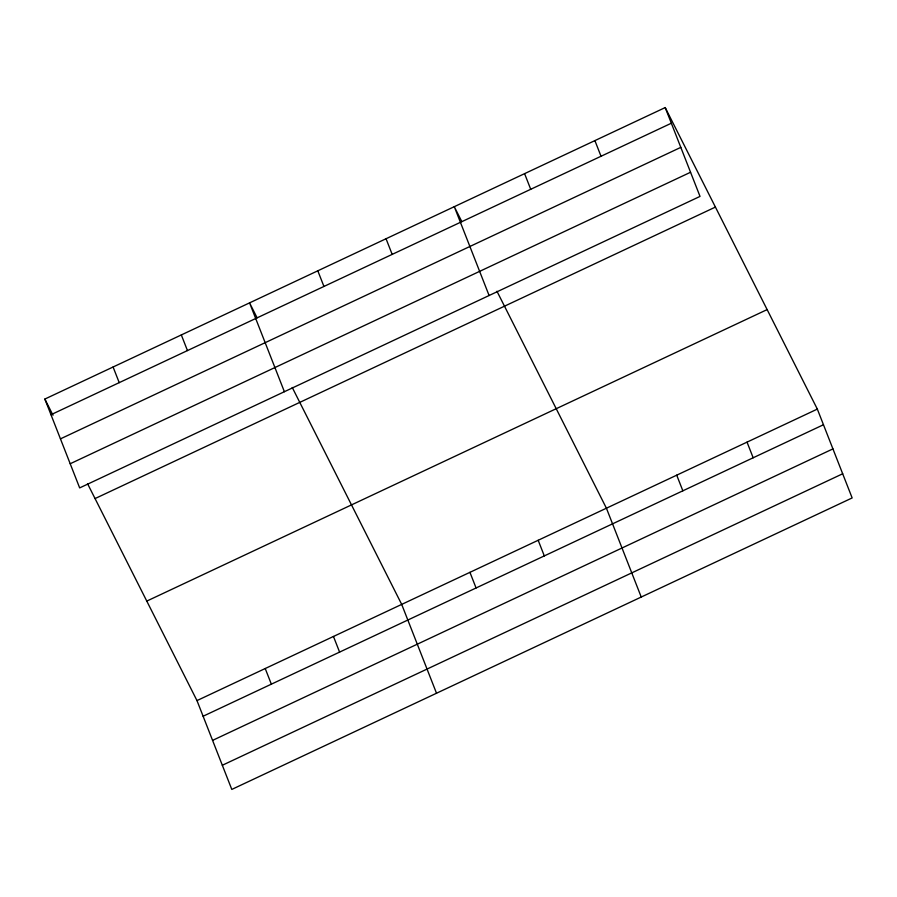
<?xml version="1.0" encoding="UTF-8"?>
<svg xmlns="http://www.w3.org/2000/svg" width="897" height="897" viewBox="0 0 897 897"><rect width="100%" height="100%" fill="white"/><g stroke="black" fill="none" stroke-linecap="round" stroke-linejoin="round"><path stroke-width="1.35" d="M665.204 107.573L700.019 196.409L79.665 487.901L44.85 399.064L665.204 107.573L817.335 409.099L852.15 497.936L231.796 789.427L196.981 700.591L87.525 483.651M50.983 414.706L671.337 123.225M60.447 438.868L680.801 147.377M70.201 463.749L690.555 172.258M95.048 498.575L715.414 207.084M146.783 601.091L767.137 309.6M196.981 700.591L817.335 409.099M203.114 716.232L823.468 424.741M212.578 740.384L832.932 448.892M222.333 765.264L842.687 473.773M461.82 221.615L454.286 206.68L489.1 295.517M496.96 291.267L606.417 508.207L641.232 597.043M257.103 317.807L249.568 302.872L284.383 391.709M292.243 387.459L401.699 604.399L436.514 693.235M44.85 399.064L53.013 415.244M747.033 442.131L753.166 457.773M594.902 140.616L601.024 156.257M676.719 475.175L682.852 490.816M524.588 173.648L530.721 189.289M538.178 540.274L544.311 555.916M386.046 238.748L392.18 254.389M469.938 572.331L476.072 587.972M317.807 270.816L323.94 286.457M333.46 636.466L339.593 652.108M181.329 334.94L187.462 350.581M265.22 668.523L271.354 684.164M113.089 367.008L119.223 382.649"/></g></svg>
